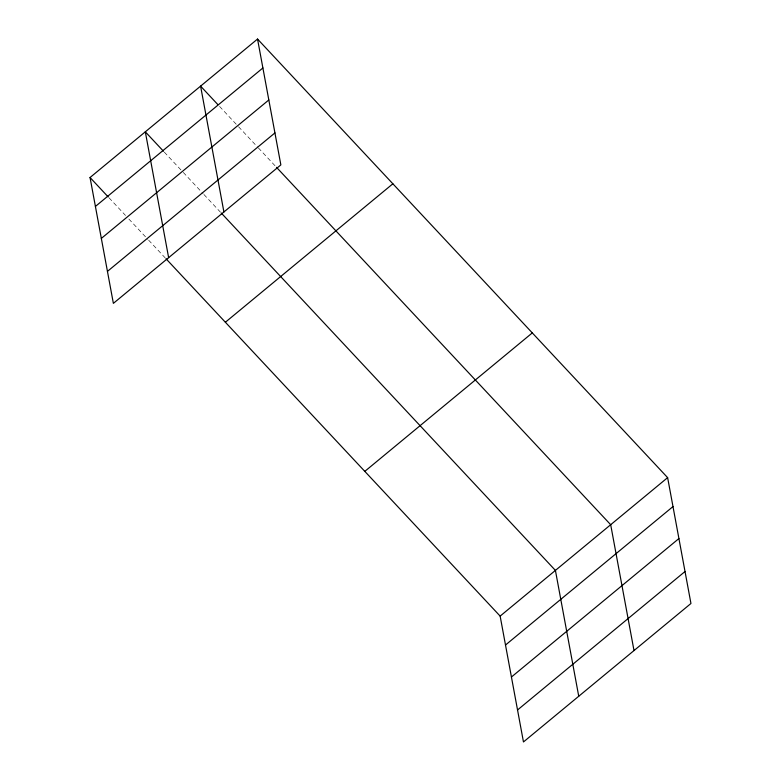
<?xml version="1.0" encoding="UTF-8"?>
<svg xmlns="http://www.w3.org/2000/svg" width="781" height="781" viewBox="0 0 781 781"><rect width="100%" height="100%" fill="white"/><g stroke="black" fill="none" stroke-linecap="round" stroke-linejoin="round"><path stroke-width="0.59" stroke-dasharray="3.9 2.93" d="M219.568 106.421L237.717 125.839M238.547 126.727L257.525 147.023M258.355 147.902L275.683 166.441M164.293 152.119L182.451 171.527M183.281 172.416L203.08 193.59M203.909 194.479L220.408 212.129M109.028 197.808L125.536 215.458M128.836 218.992L147.814 239.289M148.634 240.167L165.142 257.818"/><path stroke-width="1.17" d="M257.535 39.05L280.857 164.898L113.372 303.36L90.049 177.512L257.535 39.05L667.628 477.64L690.951 603.488L523.465 741.95L500.143 616.102L165.963 258.706M95.409 206.438L262.894 67.976M101.335 238.42L268.82 99.968M107.446 271.378L274.932 132.916M225.377 322.241L392.863 183.789M364.815 471.363L532.291 332.911M500.143 616.102L667.628 477.64M505.502 645.028L672.988 506.576M511.438 677.01L678.914 538.558M517.539 709.968L685.025 571.507M217.919 104.664L200.59 86.125L223.913 211.973M276.503 167.319L610.683 524.715L634.006 650.563M163.473 151.231L145.315 131.813L168.637 257.662M221.238 213.008L555.418 570.413L578.741 696.261M90.049 177.512L108.198 196.929"/></g></svg>
